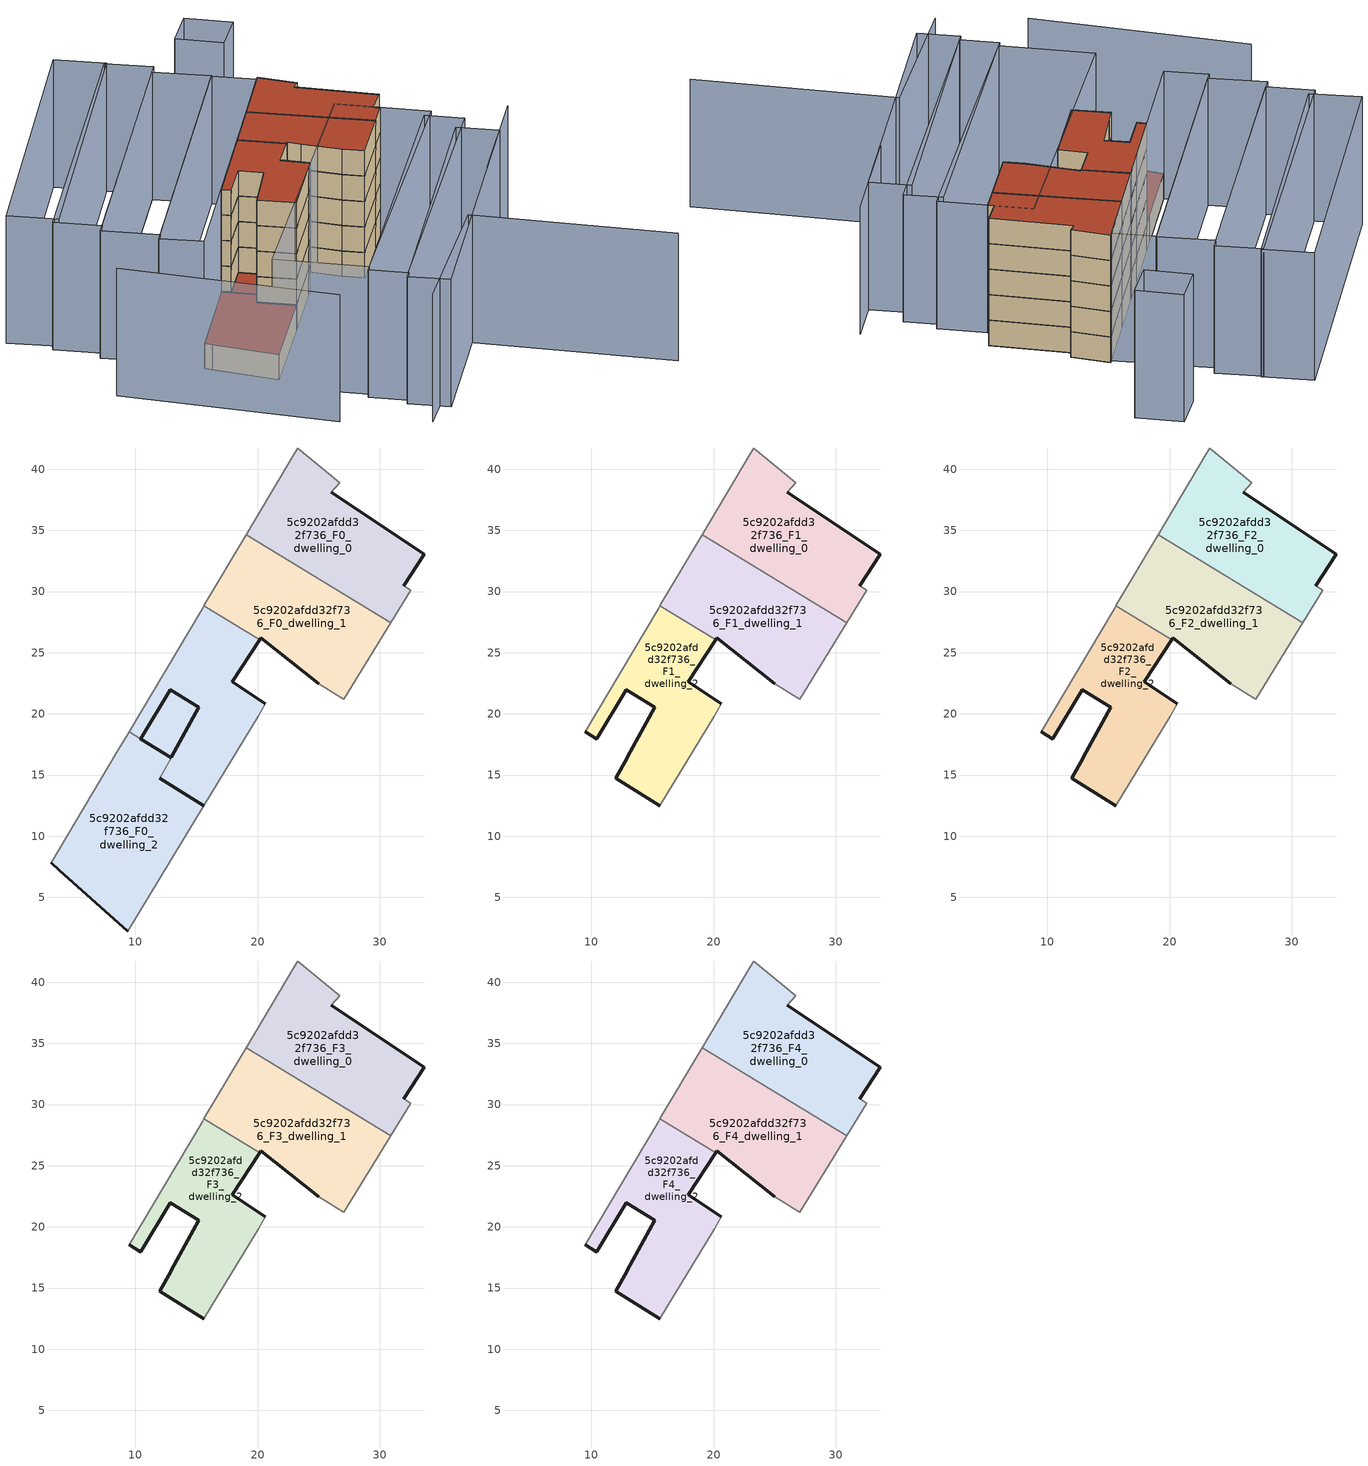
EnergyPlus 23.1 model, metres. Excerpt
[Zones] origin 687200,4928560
5c9202afdd32f736_F0_dwelling_0
 floor ground (EU_floor_Construction): 30.9,27.46 32.52,30.11 31.93,30.49 33.63,33.03 26.04,38.11 26.71,38.91 23.3,41.73 23,41.25 19.08,34.65 z0
 wall outside (EU_wall_Construction): 26.04,38.11 33.63,33.03 31.93,30.49 z0:3
 wall adiabatic (EU_wall_Construction): 31.93,30.49 32.52,30.11 30.9,27.46 / 19.08,34.65 23,41.25 23.3,41.73 26.71,38.91 26.04,38.11 z0:3
 wall to 5c9202afdd32f736_F0_dwelling_1 (EU_wall_Construction): 30.9,27.46 19.08,34.65 z0:3
5c9202afdd32f736_F0_dwelling_1
 floor ground (EU_floor_Construction): 27.05,21.2 30.9,27.46 19.08,34.65 15.62,28.83 20.16,26.07 20.26,26.22 21.45,25.28 25.01,22.47 z0
 wall outside (EU_wall_Construction): 25.01,22.47 21.45,25.28 20.26,26.22 20.16,26.07 z0:3
 wall adiabatic (EU_wall_Construction): 15.62,28.83 19.08,34.65 / 30.9,27.46 27.05,21.2 25.01,22.47 z0:3
 wall to 5c9202afdd32f736_F0_dwelling_2 (EU_wall_Construction): 20.16,26.07 15.62,28.83 z0:3
5c9202afdd32f736_F0_dwelling_2
 floor ground (EU_floor_Construction): 9.37,2.26 15.62,12.51 11.99,14.72 12.93,16.43 10.43,17.96 9.5,18.54 8.5,16.85 3.13,7.82 3.8,7.23 z0; 15.62,12.51 20.07,19.82 20.63,20.83 17.95,22.62 20.16,26.07 15.62,28.83 15.51,28.65 13.35,25.02 9.5,18.54 10.43,17.96 10.43,17.97 12.88,22 15.2,20.54 12.93,16.44 12.93,16.43 11.99,14.72 z0; 12.93,16.44 15.2,20.54 12.88,22 10.43,17.97 10.43,17.96 12.93,16.43 z0
 wall outside (EU_wall_Construction): 12.93,16.43 12.93,16.44 15.2,20.54 12.88,22 10.43,17.97 10.43,17.96 / 20.16,26.07 17.95,22.62 20.63,20.83 / 15.62,12.51 11.99,14.72 z0:3
 wall adiabatic (EU_wall_Construction): 9.5,18.54 13.35,25.02 15.51,28.65 15.62,28.83 / 20.63,20.83 20.07,19.82 15.62,12.51 z0:3
 wall to 5c9202afdd32f736_F0_dwelling_3 (EU_wall_Construction): 10.43,17.96 9.5,18.54 / 11.99,14.72 12.93,16.43 z0:3
 roof outside (EU_floor_Construction): 12.93,16.43 11.99,14.72 15.62,12.51 9.37,2.26 3.8,7.23 3.13,7.82 8.5,16.85 9.5,18.54 10.43,17.96 z3; 15.2,20.54 12.93,16.44 12.93,16.43 10.43,17.96 10.43,17.97 12.88,22 z3
5c9202afdd32f736_F0_dwelling_3
 floor ground (EU_floor_Construction): 9.37,2.26 15.62,12.51 11.99,14.72 12.93,16.43 10.43,17.96 9.5,18.54 8.5,16.85 3.13,7.82 3.8,7.23 z0; 15.62,12.51 20.07,19.82 20.63,20.83 17.95,22.62 20.16,26.07 15.62,28.83 15.51,28.65 13.35,25.02 9.5,18.54 10.43,17.96 10.43,17.97 12.88,22 15.2,20.54 12.93,16.44 12.93,16.43 11.99,14.72 z0; 12.93,16.44 15.2,20.54 12.88,22 10.43,17.97 10.43,17.96 12.93,16.43 z0
 wall outside (EU_wall_Construction): 10.43,17.96 12.93,16.43 / 11.99,14.72 15.62,12.51 / 9.37,2.26 3.8,7.23 3.13,7.82 z0:3
 wall adiabatic (EU_wall_Construction): 15.62,12.51 9.37,2.26 / 3.13,7.82 8.5,16.85 9.5,18.54 z0:3
 roof outside (EU_roof_Construction): 12.93,16.43 11.99,14.72 15.62,12.51 9.37,2.26 3.8,7.23 3.13,7.82 8.5,16.85 9.5,18.54 10.43,17.96 z3; 20.16,26.07 17.95,22.62 20.63,20.83 20.07,19.82 15.62,12.51 11.99,14.72 12.93,16.43 12.93,16.44 15.2,20.54 12.88,22 10.43,17.97 10.43,17.96 9.5,18.54 13.35,25.02 15.51,28.65 15.62,28.83 z3; 15.2,20.54 12.93,16.44 12.93,16.43 10.43,17.96 10.43,17.97 12.88,22 z3
5c9202afdd32f736_F1_dwelling_0
 floor to 5c9202afdd32f736_F0_dwelling_0 (EU_floor_Construction): 30.9,27.46 32.52,30.11 31.93,30.49 33.63,33.03 26.04,38.11 26.71,38.91 23.3,41.73 23,41.25 19.08,34.65 z3
 wall outside (EU_wall_Construction): 26.04,38.11 33.63,33.03 31.93,30.49 z3:6
 wall adiabatic (EU_wall_Construction): 31.93,30.49 32.52,30.11 30.9,27.46 / 19.08,34.65 23,41.25 23.3,41.73 26.71,38.91 26.04,38.11 z3:6
 wall to 5c9202afdd32f736_F1_dwelling_1 (EU_wall_Construction): 30.9,27.46 19.08,34.65 z3:6
5c9202afdd32f736_F1_dwelling_1
 floor to 5c9202afdd32f736_F0_dwelling_1 (EU_floor_Construction): 27.05,21.2 30.9,27.46 19.08,34.65 15.62,28.83 20.16,26.07 20.26,26.22 21.45,25.28 25.01,22.47 z3
 wall outside (EU_wall_Construction): 25.01,22.47 21.45,25.28 20.26,26.22 20.16,26.07 z3:6
 wall adiabatic (EU_wall_Construction): 15.62,28.83 19.08,34.65 / 30.9,27.46 27.05,21.2 25.01,22.47 z3:6
 wall to 5c9202afdd32f736_F1_dwelling_2 (EU_wall_Construction): 20.16,26.07 15.62,28.83 z3:6
5c9202afdd32f736_F1_dwelling_2
 floor to 5c9202afdd32f736_F0_dwelling_2 (EU_floor_Construction): 15.62,12.51 20.07,19.82 20.63,20.83 17.95,22.62 20.16,26.07 15.62,28.83 15.51,28.65 13.35,25.02 9.5,18.54 10.43,17.96 10.43,17.97 12.88,22 15.2,20.54 12.93,16.44 12.93,16.43 11.99,14.72 z3
 wall outside (EU_wall_Construction): 20.16,26.07 17.95,22.62 20.63,20.83 / 15.62,12.51 11.99,14.72 12.93,16.43 12.93,16.44 15.2,20.54 12.88,22 10.43,17.97 10.43,17.96 9.5,18.54 z3:6
 wall adiabatic (EU_wall_Construction): 9.5,18.54 13.35,25.02 15.51,28.65 15.62,28.83 / 20.63,20.83 20.07,19.82 15.62,12.51 z3:6
5c9202afdd32f736_F2_dwelling_0
 floor to 5c9202afdd32f736_F1_dwelling_0 (EU_floor_Construction): 30.9,27.46 32.52,30.11 31.93,30.49 33.63,33.03 26.04,38.11 26.71,38.91 23.3,41.73 23,41.25 19.08,34.65 z6
 wall outside (EU_wall_Construction): 26.04,38.11 33.63,33.03 31.93,30.49 z6:9
 wall adiabatic (EU_wall_Construction): 31.93,30.49 32.52,30.11 30.9,27.46 / 19.08,34.65 23,41.25 23.3,41.73 26.71,38.91 26.04,38.11 z6:9
 wall to 5c9202afdd32f736_F2_dwelling_1 (EU_wall_Construction): 30.9,27.46 19.08,34.65 z6:9
5c9202afdd32f736_F2_dwelling_1
 floor to 5c9202afdd32f736_F1_dwelling_1 (EU_floor_Construction): 27.05,21.2 30.9,27.46 19.08,34.65 15.62,28.83 20.16,26.07 20.26,26.22 21.45,25.28 25.01,22.47 z6
 wall outside (EU_wall_Construction): 25.01,22.47 21.45,25.28 20.26,26.22 20.16,26.07 z6:9
 wall adiabatic (EU_wall_Construction): 15.62,28.83 19.08,34.65 / 30.9,27.46 27.05,21.2 25.01,22.47 z6:9
 wall to 5c9202afdd32f736_F2_dwelling_2 (EU_wall_Construction): 20.16,26.07 15.62,28.83 z6:9
5c9202afdd32f736_F2_dwelling_2
 floor to 5c9202afdd32f736_F1_dwelling_2 (EU_floor_Construction): 15.62,12.51 20.07,19.82 20.63,20.83 17.95,22.62 20.16,26.07 15.62,28.83 15.51,28.65 13.35,25.02 9.5,18.54 10.43,17.96 10.43,17.97 12.88,22 15.2,20.54 12.93,16.44 12.93,16.43 11.99,14.72 z6
 wall outside (EU_wall_Construction): 20.16,26.07 17.95,22.62 20.63,20.83 / 15.62,12.51 11.99,14.72 12.93,16.43 12.93,16.44 15.2,20.54 12.88,22 10.43,17.97 10.43,17.96 9.5,18.54 z6:9
 wall adiabatic (EU_wall_Construction): 9.5,18.54 13.35,25.02 15.51,28.65 15.62,28.83 / 20.63,20.83 20.07,19.82 15.62,12.51 z6:9
5c9202afdd32f736_F3_dwelling_0
 floor to 5c9202afdd32f736_F2_dwelling_0 (EU_floor_Construction): 30.9,27.46 32.52,30.11 31.93,30.49 33.63,33.03 26.04,38.11 26.71,38.91 23.3,41.73 23,41.25 19.08,34.65 z9
 wall outside (EU_wall_Construction): 26.04,38.11 33.63,33.03 31.93,30.49 z9:12
 wall adiabatic (EU_wall_Construction): 31.93,30.49 32.52,30.11 30.9,27.46 / 19.08,34.65 23,41.25 23.3,41.73 26.71,38.91 26.04,38.11 z9:12
 wall to 5c9202afdd32f736_F3_dwelling_1 (EU_wall_Construction): 30.9,27.46 19.08,34.65 z9:12
5c9202afdd32f736_F3_dwelling_1
 floor to 5c9202afdd32f736_F2_dwelling_1 (EU_floor_Construction): 27.05,21.2 30.9,27.46 19.08,34.65 15.62,28.83 20.16,26.07 20.26,26.22 21.45,25.28 25.01,22.47 z9
 wall outside (EU_wall_Construction): 25.01,22.47 21.45,25.28 20.26,26.22 20.16,26.07 z9:12
 wall adiabatic (EU_wall_Construction): 15.62,28.83 19.08,34.65 / 30.9,27.46 27.05,21.2 25.01,22.47 z9:12
 wall to 5c9202afdd32f736_F3_dwelling_2 (EU_wall_Construction): 20.16,26.07 15.62,28.83 z9:12
5c9202afdd32f736_F3_dwelling_2
 floor to 5c9202afdd32f736_F2_dwelling_2 (EU_floor_Construction): 15.62,12.51 20.07,19.82 20.63,20.83 17.95,22.62 20.16,26.07 15.62,28.83 15.51,28.65 13.35,25.02 9.5,18.54 10.43,17.96 10.43,17.97 12.88,22 15.2,20.54 12.93,16.44 12.93,16.43 11.99,14.72 z9
 wall outside (EU_wall_Construction): 20.16,26.07 17.95,22.62 20.63,20.83 / 15.62,12.51 11.99,14.72 12.93,16.43 12.93,16.44 15.2,20.54 12.88,22 10.43,17.97 10.43,17.96 9.5,18.54 z9:12
 wall adiabatic (EU_wall_Construction): 9.5,18.54 13.35,25.02 15.51,28.65 15.62,28.83 / 20.63,20.83 20.07,19.82 15.62,12.51 z9:12
5c9202afdd32f736_F4_dwelling_0
 floor to 5c9202afdd32f736_F3_dwelling_0 (EU_floor_Construction): 30.9,27.46 32.52,30.11 31.93,30.49 33.63,33.03 26.04,38.11 26.71,38.91 23.3,41.73 23,41.25 19.08,34.65 z12
 wall outside (EU_wall_Construction): 26.04,38.11 33.63,33.03 31.93,30.49 z12:15
 wall adiabatic (EU_wall_Construction): 31.93,30.49 32.52,30.11 30.9,27.46 / 19.08,34.65 23,41.25 23.3,41.73 26.71,38.91 26.04,38.11 z12:15
 wall to 5c9202afdd32f736_F4_dwelling_1 (EU_wall_Construction): 30.9,27.46 19.08,34.65 z12:15
 roof outside (EU_roof_Construction): 26.71,38.91 26.04,38.11 33.63,33.03 31.93,30.49 32.52,30.11 30.9,27.46 19.08,34.65 23,41.25 23.3,41.73 z15
5c9202afdd32f736_F4_dwelling_1
 floor to 5c9202afdd32f736_F3_dwelling_1 (EU_floor_Construction): 27.05,21.2 30.9,27.46 19.08,34.65 15.62,28.83 20.16,26.07 20.26,26.22 21.45,25.28 25.01,22.47 z12
 wall outside (EU_wall_Construction): 25.01,22.47 21.45,25.28 20.26,26.22 20.16,26.07 z12:15
 wall adiabatic (EU_wall_Construction): 15.62,28.83 19.08,34.65 / 30.9,27.46 27.05,21.2 25.01,22.47 z12:15
 wall to 5c9202afdd32f736_F4_dwelling_2 (EU_wall_Construction): 20.16,26.07 15.62,28.83 z12:15
 roof outside (EU_roof_Construction): 30.9,27.46 27.05,21.2 25.01,22.47 21.45,25.28 20.26,26.22 20.16,26.07 15.62,28.83 19.08,34.65 z15
5c9202afdd32f736_F4_dwelling_2
 floor to 5c9202afdd32f736_F3_dwelling_2 (EU_floor_Construction): 15.62,12.51 20.07,19.82 20.63,20.83 17.95,22.62 20.16,26.07 15.62,28.83 15.51,28.65 13.35,25.02 9.5,18.54 10.43,17.96 10.43,17.97 12.88,22 15.2,20.54 12.93,16.44 12.93,16.43 11.99,14.72 z12
 wall outside (EU_wall_Construction): 20.16,26.07 17.95,22.62 20.63,20.83 / 15.62,12.51 11.99,14.72 12.93,16.43 12.93,16.44 15.2,20.54 12.88,22 10.43,17.97 10.43,17.96 9.5,18.54 z12:15
 wall adiabatic (EU_wall_Construction): 9.5,18.54 13.35,25.02 15.51,28.65 15.62,28.83 / 20.63,20.83 20.07,19.82 15.62,12.51 z12:15
 roof outside (EU_roof_Construction): 20.16,26.07 17.95,22.62 20.63,20.83 20.07,19.82 15.62,12.51 11.99,14.72 12.93,16.43 12.93,16.44 15.2,20.54 12.88,22 10.43,17.97 10.43,17.96 9.5,18.54 13.35,25.02 15.51,28.65 15.62,28.83 z15
shading: -7.89,5.42 11.44,-9.35 / 20.5,-13.07 31.24,2.95 / 31.24,2.95 49.99,-9.61 / 37.51,12.75 45.1,25.32 / 19.66,-8.14 38.02,22.68 / 38.02,22.68 42.06,20.27 / 42.06,20.27 23.69,-10.54 / 23.69,-10.54 19.66,-8.14 / 39.76,24.36 20.13,-7.34 / 20.13,-7.34 16.47,-5.08 / 16.47,-5.08 36.1,26.62 / 36.1,26.62 39.76,24.36 / 37.1,27.17 16.87,-4.43 / 16.87,-4.43 8.13,1.16 / 8.13,1.16 28.36,32.77 / 28.36,32.77 37.1,27.17 / 23.06,41.35 3.13,7.82 / 3.13,7.82 -1.05,10.3 / -1.05,10.3 18.88,43.83 / 18.88,43.83 23.06,41.35 / 18.99,43.87 -0.56,11.12 / -0.56,11.12 -6.03,14.38 / -6.03,14.38 13.52,47.13 / 13.52,47.13 18.99,43.87 / 14.18,48.24 -5.38,15.41 / -5.38,15.41 -9.92,18.12 / -9.92,18.12 9.64,50.94 / 9.64,50.94 14.18,48.24 / 9.91,50.95 -8.96,18.62 / -8.96,18.62 -13.86,21.48 / -13.86,21.48 5.01,53.81 / 5.01,53.81 9.91,50.95 / 21.57,57.71 25.97,54.76 / 25.97,54.76 23.2,50.63 / 23.2,50.63 18.8,53.59 / 18.8,53.59 21.57,57.71 z0:15
[Building]
EU S2 Campaign: North Axis=0; Terrain=City; Solar Distribution=FullExterior
[Site:Location]
Bologna: Latitude=44.5; Longitude=11.25; Time Zone=1; Elevation=37
[SizingPeriod:WeatherFileDays]
AnnualSizingPeriod: Begin Month=1; Begin Day of Month=1; End Month=12; End Day of Month=31; Day of Week for Start Day=Monday; Use Weather File Daylight Saving Period=No; Use Weather File Rain and Snow Indicators=No
[MATERIAL]
EU_InternalMass_Material: Roughness=MediumRough; Thickness=0.1; Conductivity=1; Density=1800; Specific Heat=900; Thermal Absorptance=0.9; Solar Absorptance=0.7; Visible Absorptance=0.7
[MATERIAL:NOMASS] Roughness=MediumRough; Thermal Absorptance=0.9; Solar Absorptance=0.7; Visible Absorptance=0.7
Name | Thermal Resistance
EU_wall_NoMass | 0.905828
EU_roof_NoMass | 0.37593
EU_floor_NoMass | 0.67114
[CONSTRUCTION]
EU_wall_Construction: EU_wall_NoMass
EU_roof_Construction: EU_roof_NoMass
EU_floor_Construction: EU_floor_NoMass
EU_InternalMass_Construction: EU_InternalMass_Material
[ZONE] Type=1; Multiplier=1; Ceiling Height=autocalculate; Floor Area=autocalculate; Part of Total Floor Area=Yes
Name | Volume
5c9202afdd32f736_F0_dwelling_0; 5c9202afdd32f736_F1_dwelling_0; 5c9202afdd32f736_F2_dwelling_0; 5c9202afdd32f736_F3_dwelling_0; 5c9202afdd32f736_F4_dwelling_0 | 279.479
5c9202afdd32f736_F0_dwelling_1 | 287.236
5c9202afdd32f736_F1_dwelling_1; 5c9202afdd32f736_F2_dwelling_1; 5c9202afdd32f736_F3_dwelling_1; 5c9202afdd32f736_F4_dwelling_1 | 287.235
5c9202afdd32f736_F0_dwelling_2; 5c9202afdd32f736_F0_dwelling_3 | 591.066
5c9202afdd32f736_F1_dwelling_2; 5c9202afdd32f736_F2_dwelling_2; 5c9202afdd32f736_F3_dwelling_2; 5c9202afdd32f736_F4_dwelling_2 | 247.851
[INTERNALMASS] Construction=EU_InternalMass_Construction
Name | Zone or ZoneList | Surface Area
5c9202afdd32f736_F0_dwelling_0_EU_InternalMass | 5c9202afdd32f736_F0_dwelling_0 | 93.1597
5c9202afdd32f736_F0_dwelling_1_EU_InternalMass | 5c9202afdd32f736_F0_dwelling_1 | 95.7452
5c9202afdd32f736_F0_dwelling_2_EU_InternalMass | 5c9202afdd32f736_F0_dwelling_2 | 82.6168
5c9202afdd32f736_F0_dwelling_3_EU_InternalMass | 5c9202afdd32f736_F0_dwelling_3 | 101.083
5c9202afdd32f736_F1_dwelling_0_EU_InternalMass | 5c9202afdd32f736_F1_dwelling_0 | 119.342
5c9202afdd32f736_F1_dwelling_1_EU_InternalMass | 5c9202afdd32f736_F1_dwelling_1 | 129.065
5c9202afdd32f736_F1_dwelling_2_EU_InternalMass | 5c9202afdd32f736_F1_dwelling_2 | 124.202
5c9202afdd32f736_F2_dwelling_0_EU_InternalMass | 5c9202afdd32f736_F2_dwelling_0 | 119.342
5c9202afdd32f736_F2_dwelling_1_EU_InternalMass | 5c9202afdd32f736_F2_dwelling_1 | 129.065
5c9202afdd32f736_F2_dwelling_2_EU_InternalMass | 5c9202afdd32f736_F2_dwelling_2 | 124.202
5c9202afdd32f736_F3_dwelling_0_EU_InternalMass | 5c9202afdd32f736_F3_dwelling_0 | 119.342
5c9202afdd32f736_F3_dwelling_1_EU_InternalMass | 5c9202afdd32f736_F3_dwelling_1 | 129.065
5c9202afdd32f736_F3_dwelling_2_EU_InternalMass | 5c9202afdd32f736_F3_dwelling_2 | 124.202
5c9202afdd32f736_F4_dwelling_0_EU_InternalMass | 5c9202afdd32f736_F4_dwelling_0 | 119.342
5c9202afdd32f736_F4_dwelling_1_EU_InternalMass | 5c9202afdd32f736_F4_dwelling_1 | 129.065
5c9202afdd32f736_F4_dwelling_2_EU_InternalMass | 5c9202afdd32f736_F4_dwelling_2 | 124.202
[OTHEREQUIPMENT] Fuel Type=Electricity; Design Level Calculation Method=Watts/Area; Power per Zone Floor Area=1; Fraction Latent=0; Fraction Radiant=0; Fraction Lost=0; Carbon Dioxide Generation Rate=0; EndUse Subcategory=EU_Step8_InternalGains
Name | Zone or ZoneList or Space or SpaceList | Schedule
EU_Step8_InternalGain_5c9202afdd32f736_F0_dwelling_0_f000 | 5c9202afdd32f736_F0_dwelling_0 | EU_Step8_GainSchedule_5c9202afdd32f736_F0_dwelling_0_f000
EU_Step8_InternalGain_5c9202afdd32f736_F0_dwelling_1_f000 | 5c9202afdd32f736_F0_dwelling_1 | EU_Step8_GainSchedule_5c9202afdd32f736_F0_dwelling_1_f000
EU_Step8_InternalGain_5c9202afdd32f736_F0_dwelling_2_f000 | 5c9202afdd32f736_F0_dwelling_2 | EU_Step8_GainSchedule_5c9202afdd32f736_F0_dwelling_2_f000
EU_Step8_InternalGain_5c9202afdd32f736_F0_dwelling_3_f000 | 5c9202afdd32f736_F0_dwelling_3 | EU_Step8_GainSchedule_5c9202afdd32f736_F0_dwelling_3_f000
EU_Step8_InternalGain_5c9202afdd32f736_F1_dwelling_0_f000 | 5c9202afdd32f736_F1_dwelling_0 | EU_Step8_GainSchedule_5c9202afdd32f736_F1_dwelling_0_f000
EU_Step8_InternalGain_5c9202afdd32f736_F1_dwelling_1_f000 | 5c9202afdd32f736_F1_dwelling_1 | EU_Step8_GainSchedule_5c9202afdd32f736_F1_dwelling_1_f000
EU_Step8_InternalGain_5c9202afdd32f736_F1_dwelling_2_f000 | 5c9202afdd32f736_F1_dwelling_2 | EU_Step8_GainSchedule_5c9202afdd32f736_F1_dwelling_2_f000
EU_Step8_InternalGain_5c9202afdd32f736_F2_dwelling_0_f000 | 5c9202afdd32f736_F2_dwelling_0 | EU_Step8_GainSchedule_5c9202afdd32f736_F2_dwelling_0_f000
EU_Step8_InternalGain_5c9202afdd32f736_F2_dwelling_1_f000 | 5c9202afdd32f736_F2_dwelling_1 | EU_Step8_GainSchedule_5c9202afdd32f736_F2_dwelling_1_f000
EU_Step8_InternalGain_5c9202afdd32f736_F2_dwelling_2_f000 | 5c9202afdd32f736_F2_dwelling_2 | EU_Step8_GainSchedule_5c9202afdd32f736_F2_dwelling_2_f000
EU_Step8_InternalGain_5c9202afdd32f736_F3_dwelling_0_f000 | 5c9202afdd32f736_F3_dwelling_0 | EU_Step8_GainSchedule_5c9202afdd32f736_F3_dwelling_0_f000
EU_Step8_InternalGain_5c9202afdd32f736_F3_dwelling_1_f000 | 5c9202afdd32f736_F3_dwelling_1 | EU_Step8_GainSchedule_5c9202afdd32f736_F3_dwelling_1_f000
EU_Step8_InternalGain_5c9202afdd32f736_F3_dwelling_2_f000 | 5c9202afdd32f736_F3_dwelling_2 | EU_Step8_GainSchedule_5c9202afdd32f736_F3_dwelling_2_f000
EU_Step8_InternalGain_5c9202afdd32f736_F4_dwelling_0_f000 | 5c9202afdd32f736_F4_dwelling_0 | EU_Step8_GainSchedule_5c9202afdd32f736_F4_dwelling_0_f000
EU_Step8_InternalGain_5c9202afdd32f736_F4_dwelling_1_f000 | 5c9202afdd32f736_F4_dwelling_1 | EU_Step8_GainSchedule_5c9202afdd32f736_F4_dwelling_1_f000
EU_Step8_InternalGain_5c9202afdd32f736_F4_dwelling_2_f000 | 5c9202afdd32f736_F4_dwelling_2 | EU_Step8_GainSchedule_5c9202afdd32f736_F4_dwelling_2_f000
[ZONEVENTILATION:DESIGNFLOWRATE] Schedule=EU_AlwaysOn; Design Flow Rate Calculation Method=AirChanges/Hour; Air Changes per Hour=0.73129; Ventilation Type=Natural; Fan Pressure Rise=0; Fan Total Efficiency=1; Constant Term Coefficient=1; Temperature Term Coefficient=0; Velocity Term Coefficient=0; Velocity Squared Term Coefficient=0; Minimum Indoor Temperature=-100; Maximum Indoor Temperature=100; Delta Temperature=-100; Minimum Outdoor Temperature=-100; Maximum Outdoor Temperature=100; Maximum Wind Speed=40
Name | Zone or ZoneList or Space or SpaceList
EU_ConstantAir_5c9202afdd32f736_F0_dwelling_0 | 5c9202afdd32f736_F0_dwelling_0
EU_ConstantAir_5c9202afdd32f736_F0_dwelling_1 | 5c9202afdd32f736_F0_dwelling_1
EU_ConstantAir_5c9202afdd32f736_F0_dwelling_2 | 5c9202afdd32f736_F0_dwelling_2
EU_ConstantAir_5c9202afdd32f736_F0_dwelling_3 | 5c9202afdd32f736_F0_dwelling_3
EU_ConstantAir_5c9202afdd32f736_F1_dwelling_0 | 5c9202afdd32f736_F1_dwelling_0
EU_ConstantAir_5c9202afdd32f736_F1_dwelling_1 | 5c9202afdd32f736_F1_dwelling_1
EU_ConstantAir_5c9202afdd32f736_F1_dwelling_2 | 5c9202afdd32f736_F1_dwelling_2
EU_ConstantAir_5c9202afdd32f736_F2_dwelling_0 | 5c9202afdd32f736_F2_dwelling_0
EU_ConstantAir_5c9202afdd32f736_F2_dwelling_1 | 5c9202afdd32f736_F2_dwelling_1
EU_ConstantAir_5c9202afdd32f736_F2_dwelling_2 | 5c9202afdd32f736_F2_dwelling_2
EU_ConstantAir_5c9202afdd32f736_F3_dwelling_0 | 5c9202afdd32f736_F3_dwelling_0
EU_ConstantAir_5c9202afdd32f736_F3_dwelling_1 | 5c9202afdd32f736_F3_dwelling_1
EU_ConstantAir_5c9202afdd32f736_F3_dwelling_2 | 5c9202afdd32f736_F3_dwelling_2
EU_ConstantAir_5c9202afdd32f736_F4_dwelling_0 | 5c9202afdd32f736_F4_dwelling_0
EU_ConstantAir_5c9202afdd32f736_F4_dwelling_1 | 5c9202afdd32f736_F4_dwelling_1
EU_ConstantAir_5c9202afdd32f736_F4_dwelling_2 | 5c9202afdd32f736_F4_dwelling_2
[HVACTEMPLATE:THERMOSTAT] Constant Heating Setpoint=20; Constant Cooling Setpoint=50
EU_HeatOnly_5c9202afdd32f736_F0_dwelling_0; EU_HeatOnly_5c9202afdd32f736_F0_dwelling_1; EU_HeatOnly_5c9202afdd32f736_F0_dwelling_2; EU_HeatOnly_5c9202afdd32f736_F0_dwelling_3; EU_HeatOnly_5c9202afdd32f736_F1_dwelling_0; EU_HeatOnly_5c9202afdd32f736_F1_dwelling_1; EU_HeatOnly_5c9202afdd32f736_F1_dwelling_2; EU_HeatOnly_5c9202afdd32f736_F2_dwelling_0; EU_HeatOnly_5c9202afdd32f736_F2_dwelling_1; EU_HeatOnly_5c9202afdd32f736_F2_dwelling_2; EU_HeatOnly_5c9202afdd32f736_F3_dwelling_0; EU_HeatOnly_5c9202afdd32f736_F3_dwelling_1; EU_HeatOnly_5c9202afdd32f736_F3_dwelling_2; EU_HeatOnly_5c9202afdd32f736_F4_dwelling_0; EU_HeatOnly_5c9202afdd32f736_F4_dwelling_1; EU_HeatOnly_5c9202afdd32f736_F4_dwelling_2
[HVACTEMPLATE:ZONE:IDEALLOADSAIRSYSTEM] System Availability Schedule=EU_AlwaysOn; Maximum Heating Supply Air Temperature=50; Minimum Cooling Supply Air Temperature=13; Maximum Heating Supply Air Humidity Ratio=0.0156; Minimum Cooling Supply Air Humidity Ratio=0.0077; Heating Limit=NoLimit; Cooling Limit=NoLimit; Heating Availability Schedule=EU_AlwaysOn; Cooling Availability Schedule=EU_CoolingOff; Dehumidification Control Type=ConstantSensibleHeatRatio; Cooling Sensible Heat Ratio=0.7; Dehumidification Setpoint=60; Humidification Control Type=None; Humidification Setpoint=30; Outdoor Air Method=None; Outdoor Air Flow Rate per Person=0.00944; Outdoor Air Flow Rate per Zone Floor Area=0; Outdoor Air Flow Rate per Zone=0; Demand Controlled Ventilation Type=None; Outdoor Air Economizer Type=NoEconomizer; Heat Recovery Type=None; Sensible Heat Recovery Effectiveness=0.7; Latent Heat Recovery Effectiveness=0.65
Name | Template Thermostat
5c9202afdd32f736_F0_dwelling_0 | EU_HeatOnly_5c9202afdd32f736_F0_dwelling_0
5c9202afdd32f736_F0_dwelling_1 | EU_HeatOnly_5c9202afdd32f736_F0_dwelling_1
5c9202afdd32f736_F0_dwelling_2 | EU_HeatOnly_5c9202afdd32f736_F0_dwelling_2
5c9202afdd32f736_F0_dwelling_3 | EU_HeatOnly_5c9202afdd32f736_F0_dwelling_3
5c9202afdd32f736_F1_dwelling_0 | EU_HeatOnly_5c9202afdd32f736_F1_dwelling_0
5c9202afdd32f736_F1_dwelling_1 | EU_HeatOnly_5c9202afdd32f736_F1_dwelling_1
5c9202afdd32f736_F1_dwelling_2 | EU_HeatOnly_5c9202afdd32f736_F1_dwelling_2
5c9202afdd32f736_F2_dwelling_0 | EU_HeatOnly_5c9202afdd32f736_F2_dwelling_0
5c9202afdd32f736_F2_dwelling_1 | EU_HeatOnly_5c9202afdd32f736_F2_dwelling_1
5c9202afdd32f736_F2_dwelling_2 | EU_HeatOnly_5c9202afdd32f736_F2_dwelling_2
5c9202afdd32f736_F3_dwelling_0 | EU_HeatOnly_5c9202afdd32f736_F3_dwelling_0
5c9202afdd32f736_F3_dwelling_1 | EU_HeatOnly_5c9202afdd32f736_F3_dwelling_1
5c9202afdd32f736_F3_dwelling_2 | EU_HeatOnly_5c9202afdd32f736_F3_dwelling_2
5c9202afdd32f736_F4_dwelling_0 | EU_HeatOnly_5c9202afdd32f736_F4_dwelling_0
5c9202afdd32f736_F4_dwelling_1 | EU_HeatOnly_5c9202afdd32f736_F4_dwelling_1
5c9202afdd32f736_F4_dwelling_2 | EU_HeatOnly_5c9202afdd32f736_F4_dwelling_2
[SIZING:ZONE] Zone Cooling Design Supply Air Temperature Input Method=SupplyAirTemperature; Zone Cooling Design Supply Air Temperature=13; Zone Heating Design Supply Air Temperature Input Method=SupplyAirTemperature; Zone Heating Design Supply Air Temperature=50; Zone Cooling Design Supply Air Humidity Ratio=0.008; Zone Heating Design Supply Air Humidity Ratio=0.008; Cooling Design Air Flow Method=DesignDay; Cooling Design Air Flow Rate=0; Cooling Minimum Air Flow per Zone Floor Area=0.000762; Cooling Minimum Air Flow=0; Cooling Minimum Air Flow Fraction=0.2; Heating Design Air Flow Method=DesignDay; Heating Design Air Flow Rate=0; Heating Maximum Air Flow per Zone Floor Area=0.002032; Heating Maximum Air Flow=0.141576; Heating Maximum Air Flow Fraction=0.3; Account for Dedicated Outdoor Air System=No; Dedicated Outdoor Air System Control Strategy=NeutralSupplyAir; Dedicated Outdoor Air Low Setpoint Temperature for Design=autosize; Dedicated Outdoor Air High Setpoint Temperature for Design=autosize; Zone Load Sizing Method=Sensible Load Only No Latent Load; Zone Latent Cooling Design Supply Air Humidity Ratio Input Method=HumidityRatioDifference; Zone Cooling Design Supply Air Humidity Ratio Difference=0.005; Zone Latent Heating Design Supply Air Humidity Ratio Input Method=HumidityRatioDifference; Zone Humidification Design Supply Air Humidity Ratio Difference=0.005
5c9202afdd32f736_F0_dwelling_0; 5c9202afdd32f736_F0_dwelling_1; 5c9202afdd32f736_F0_dwelling_2; 5c9202afdd32f736_F0_dwelling_3; 5c9202afdd32f736_F1_dwelling_0; 5c9202afdd32f736_F1_dwelling_1; 5c9202afdd32f736_F1_dwelling_2; 5c9202afdd32f736_F2_dwelling_0; 5c9202afdd32f736_F2_dwelling_1; 5c9202afdd32f736_F2_dwelling_2; 5c9202afdd32f736_F3_dwelling_0; 5c9202afdd32f736_F3_dwelling_1; 5c9202afdd32f736_F3_dwelling_2; 5c9202afdd32f736_F4_dwelling_0; 5c9202afdd32f736_F4_dwelling_1; 5c9202afdd32f736_F4_dwelling_2
[SCHEDULE:CONSTANT]
Name | Hourly Value
EU_AlwaysOn | 1
EU_CoolingOff | 0
[SCHEDULE:FILE] Column Number=1; Rows to Skip at Top=0; Number of Hours of Data=8760; Column Separator=Comma; Interpolate to Timestep=No; Minutes per Item=60; Adjust Schedule for Daylight Savings=Yes
Name | File
EU_Step8_GainSchedule_5c9202afdd32f736_F0_dwelling_0_f000 | ../../schedules/5c9202afdd32f736/5c9202afdd32f736_F0_dwelling_0_f000_gain.csv
EU_Step8_GainSchedule_5c9202afdd32f736_F0_dwelling_1_f000 | ../../schedules/5c9202afdd32f736/5c9202afdd32f736_F0_dwelling_1_f000_gain.csv
EU_Step8_GainSchedule_5c9202afdd32f736_F0_dwelling_2_f000 | ../../schedules/5c9202afdd32f736/5c9202afdd32f736_F0_dwelling_2_f000_gain.csv
EU_Step8_GainSchedule_5c9202afdd32f736_F0_dwelling_3_f000 | ../../schedules/5c9202afdd32f736/5c9202afdd32f736_F0_dwelling_3_f000_gain.csv
EU_Step8_GainSchedule_5c9202afdd32f736_F1_dwelling_0_f000 | ../../schedules/5c9202afdd32f736/5c9202afdd32f736_F1_dwelling_0_f000_gain.csv
EU_Step8_GainSchedule_5c9202afdd32f736_F1_dwelling_1_f000 | ../../schedules/5c9202afdd32f736/5c9202afdd32f736_F1_dwelling_1_f000_gain.csv
EU_Step8_GainSchedule_5c9202afdd32f736_F1_dwelling_2_f000 | ../../schedules/5c9202afdd32f736/5c9202afdd32f736_F1_dwelling_2_f000_gain.csv
EU_Step8_GainSchedule_5c9202afdd32f736_F2_dwelling_0_f000 | ../../schedules/5c9202afdd32f736/5c9202afdd32f736_F2_dwelling_0_f000_gain.csv
EU_Step8_GainSchedule_5c9202afdd32f736_F2_dwelling_1_f000 | ../../schedules/5c9202afdd32f736/5c9202afdd32f736_F2_dwelling_1_f000_gain.csv
EU_Step8_GainSchedule_5c9202afdd32f736_F2_dwelling_2_f000 | ../../schedules/5c9202afdd32f736/5c9202afdd32f736_F2_dwelling_2_f000_gain.csv
EU_Step8_GainSchedule_5c9202afdd32f736_F3_dwelling_0_f000 | ../../schedules/5c9202afdd32f736/5c9202afdd32f736_F3_dwelling_0_f000_gain.csv
EU_Step8_GainSchedule_5c9202afdd32f736_F3_dwelling_1_f000 | ../../schedules/5c9202afdd32f736/5c9202afdd32f736_F3_dwelling_1_f000_gain.csv
EU_Step8_GainSchedule_5c9202afdd32f736_F3_dwelling_2_f000 | ../../schedules/5c9202afdd32f736/5c9202afdd32f736_F3_dwelling_2_f000_gain.csv
EU_Step8_GainSchedule_5c9202afdd32f736_F4_dwelling_0_f000 | ../../schedules/5c9202afdd32f736/5c9202afdd32f736_F4_dwelling_0_f000_gain.csv
EU_Step8_GainSchedule_5c9202afdd32f736_F4_dwelling_1_f000 | ../../schedules/5c9202afdd32f736/5c9202afdd32f736_F4_dwelling_1_f000_gain.csv
EU_Step8_GainSchedule_5c9202afdd32f736_F4_dwelling_2_f000 | ../../schedules/5c9202afdd32f736/5c9202afdd32f736_F4_dwelling_2_f000_gain.csv
